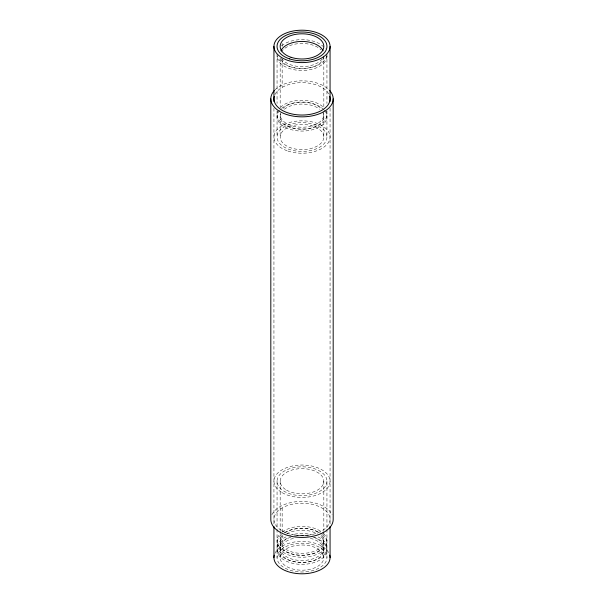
<?xml version="1.0" encoding="UTF-8"?>
<svg xmlns="http://www.w3.org/2000/svg" width="604" height="604" viewBox="0 0 604 604"><rect width="100%" height="100%" fill="white"/><g stroke="black" fill="none" stroke-linecap="round" stroke-linejoin="round"><path stroke-width="0.45" stroke-dasharray="3.02 2.27" d="M330.063 108.275L330.063 524.597M326.945 54.035L326.945 103.473M326.945 110.872L326.945 137.032A24.945 14.398 0 0 1 289.527 149.505A24.945 14.398 0 0 1 289.527 124.56A24.945 14.398 0 0 1 326.945 137.032M326.945 481.222A24.945 14.398 0 0 1 289.527 493.695A24.945 14.398 0 0 1 289.527 468.749A24.945 14.398 0 0 1 326.945 481.222L326.945 528.696M326.945 529.315L326.945 557.598A24.945 14.398 0 0 1 289.527 570.07A24.945 14.398 0 0 1 289.527 545.125A24.945 14.398 0 0 1 326.945 557.598M323.827 56.074L323.827 107.195M323.827 116.663L323.827 137.032A21.827 12.601 0 0 1 291.09 147.942A21.827 12.601 0 0 1 291.09 126.123A21.827 12.601 0 0 1 323.827 137.032M323.827 481.222L323.827 530.561M323.827 531.49L323.827 540.799M323.827 542.83L323.827 547.926M323.827 549.965L323.827 557.598A21.827 12.601 0 0 1 291.09 568.515A21.827 12.601 0 0 1 291.09 546.688A21.827 12.601 0 0 1 323.827 557.598M282.159 43.413L282.159 47.157M282.159 59.335L282.159 87.429M282.159 507.956L282.159 531.241M282.159 534.963L282.159 546.144M280.173 57.931L280.173 107.195M280.173 116.663L280.173 137.032M280.173 481.222L280.173 530.561M280.173 531.49L280.173 540.799M280.173 542.83L280.173 547.926M280.173 549.965L280.173 557.598M277.055 54.035L277.055 103.473M277.055 110.872L277.055 137.032M277.055 481.222L277.055 528.696M277.055 529.315L277.055 557.598M273.937 108.275L273.937 524.597M274.896 553.407A28.063 16.202 0 0 1 302 541.395A28.063 16.202 0 0 1 329.104 553.407M274.896 94.654A28.063 16.202 0 0 1 302 82.642A28.063 16.202 0 0 1 329.104 94.654M275.001 89.845A31.181 17.999 0 0 1 328.999 89.845M271.883 514.751A31.181 17.999 0 0 1 302 501.411A31.181 17.999 0 0 1 332.117 514.751M326.092 110.902A24.945 14.398 0 0 1 302 129.03A24.945 14.398 0 0 1 277.908 110.902M280.399 107.429A24.945 14.398 0 0 1 323.601 107.429M324.22 110.124A24.945 14.398 0 0 1 302 131.068A24.945 14.398 0 0 1 279.78 110.124M281.562 108.41A24.945 14.398 0 0 1 323.601 109.467M323.782 56.897A21.827 12.601 0 0 1 304.144 68.614A21.827 12.601 0 0 1 280.92 59.335M281.328 52.027A21.827 12.601 0 0 1 299.856 43.533A21.827 12.601 0 0 1 320.905 49.777M326.945 56.074A24.945 14.398 0 0 1 302 70.479A24.945 14.398 0 0 1 277.055 56.074M323.08 111.37A21.827 12.601 0 0 1 303.427 127.202A21.827 12.601 0 0 1 280.362 112.986M283.095 108.327A21.827 12.601 0 0 1 320.905 108.327M322.166 58.86A21.827 12.601 0 0 1 300.573 66.614A21.827 12.601 0 0 1 280.92 57.297M326.809 55.545A24.945 14.398 0 0 1 302 68.441A24.945 14.398 0 0 1 277.191 55.545M281.562 45.783A24.945 14.398 0 0 1 305.043 39.743A24.945 14.398 0 0 1 325.292 48.879M323.08 113.401A21.827 12.601 0 0 1 302 129.264A21.827 12.601 0 0 1 280.92 113.401M284.341 109.264A21.827 12.601 0 0 1 319.659 109.264M323.601 533.596A24.945 14.398 0 0 1 302 555.197A24.945 14.398 0 0 1 280.399 533.596M282.211 532.033A24.945 14.398 0 0 1 323.042 533.06M321.57 535.22A21.827 12.601 0 0 1 301.29 553.392A21.827 12.601 0 0 1 283.095 534.495M285.043 532.864A21.827 12.601 0 0 1 318.957 532.864M322.438 534.578A24.945 14.398 0 0 1 318.029 553.868A24.945 14.398 0 0 1 284.356 553.015A24.945 14.398 0 0 1 282.899 533.574M284.363 532.653A24.945 14.398 0 0 1 321.789 534.064M318.036 536.896A24.945 14.398 0 0 1 320.143 557.809A24.945 14.398 0 0 1 283.857 557.809A24.945 14.398 0 0 1 285.964 536.896M289.527 535.454A24.945 14.398 0 0 1 312.827 534.955M314.473 537.492A24.945 14.398 0 0 1 321.109 559.221A24.945 14.398 0 0 1 282.891 559.221A24.945 14.398 0 0 1 289.527 537.492M295.545 536.05A24.945 14.398 0 0 1 308.455 536.05M310.35 538.323A21.827 12.601 0 0 1 319.312 557.635A21.827 12.601 0 0 1 284.688 557.635A21.827 12.601 0 0 1 293.65 538.323M320.905 536.533A21.827 12.601 0 0 1 302 555.431A21.827 12.601 0 0 1 283.095 536.533M286.568 533.921A21.827 12.601 0 0 1 317.432 533.921M312.91 537.009A21.827 12.601 0 0 1 318.716 556.027A21.827 12.601 0 0 1 285.284 556.027A21.827 12.601 0 0 1 291.09 537.009M294.541 536.08A21.827 12.601 0 0 1 309.459 536.08M282.159 530.871A28.063 16.202 0 0 0 329.104 523.608A28.063 16.202 0 0 0 294.737 503.766A28.063 16.202 0 0 0 282.159 530.871M287.972 151.06A28.063 16.202 0 0 0 330.063 137.032A28.063 16.202 0 0 0 287.972 123.005A28.063 16.202 0 0 0 287.972 151.06M286.568 490.138A21.827 12.601 0 0 0 323.08 484.484A21.827 12.601 0 0 0 296.353 469.051A21.827 12.601 0 0 0 286.568 490.138M282.159 492.683A28.063 16.202 0 0 0 329.104 485.42A28.063 16.202 0 0 0 294.737 465.578A28.063 16.202 0 0 0 282.159 492.683"/><path stroke-width="0.91" d="M333.182 98.845L333.182 519.41A31.181 17.999 0 0 1 302 537.417A31.181 17.999 0 0 1 270.818 519.41L270.818 98.845M330.063 46.402A28.063 16.202 0 0 1 287.972 60.43A28.063 16.202 0 0 1 287.972 32.367A28.063 16.202 0 0 1 330.063 46.402L330.063 101.525M330.063 526.484L330.063 557.598M273.937 46.402L273.937 101.525M273.937 526.484L273.937 557.598M329.656 90.525A31.181 17.999 0 0 1 302 116.844A31.181 17.999 0 0 1 274.344 90.525M329.716 96.308A28.063 16.202 0 0 1 302 115.047A28.063 16.202 0 0 1 274.284 96.308M280.92 50.774A21.827 12.601 0 0 1 302 41.434A21.827 12.601 0 0 1 323.08 50.774M329.716 555.061A28.063 16.202 0 0 1 302 573.8A28.063 16.202 0 0 1 274.284 555.061M289.527 58.875A24.945 14.398 0 0 0 326.945 46.402A24.945 14.398 0 0 0 289.527 33.93A24.945 14.398 0 0 0 289.527 58.875M291.09 57.312A21.827 12.601 0 0 0 323.827 46.402A21.827 12.601 0 0 0 291.09 35.485A21.827 12.601 0 0 0 291.09 57.312"/></g></svg>
